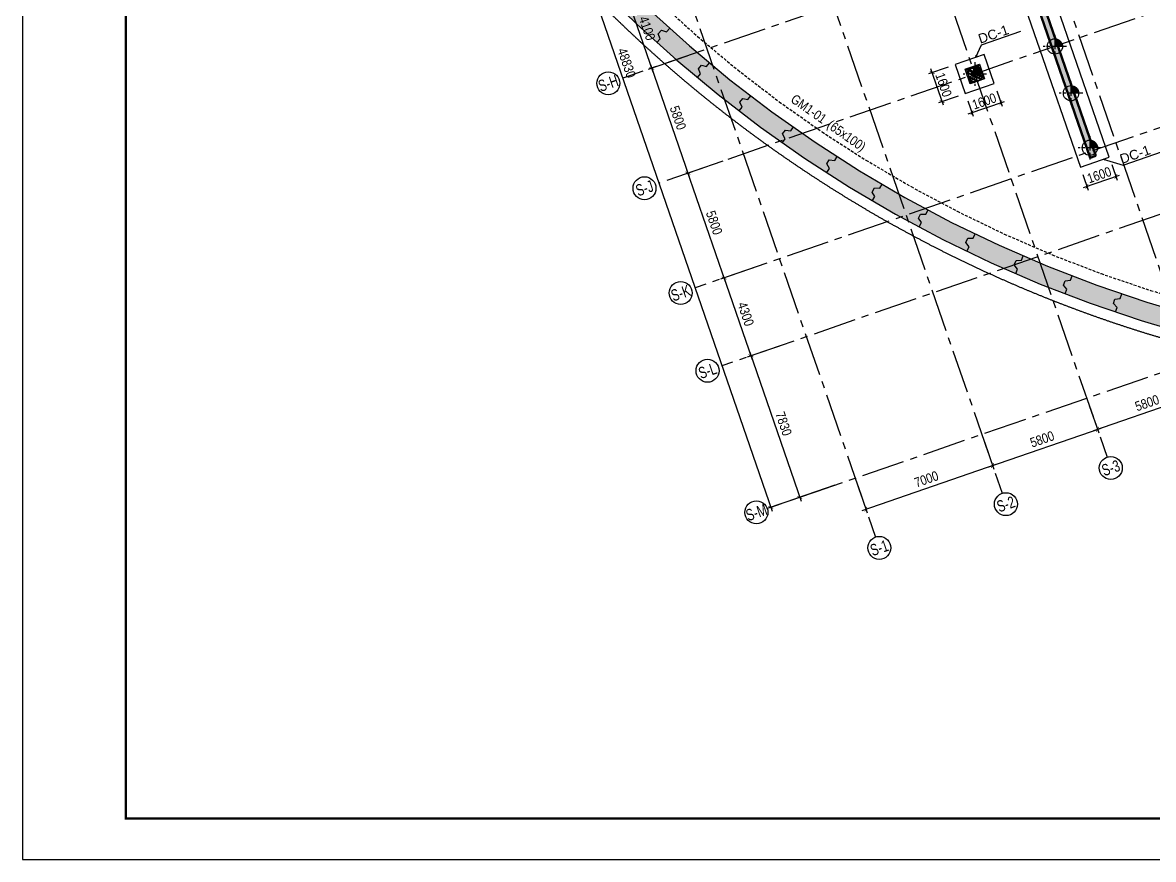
# Model space of a CAD drawing. Header units: millimetres. Extents: x -80883 to 1373228, y -532110 to 182357.
# Drawn here: x 645572 to 704660, y -366824 to -323092 of the extents above; entities that cross this region are included whole.
import ezdxf
from ezdxf.enums import TextEntityAlignment as Align
from ezdxf.xclip import XClip

# ---------------------------------------------------------------- set-up
doc = ezdxf.new("R2010")
doc.units = ezdxf.units.MM
doc.header["$LTSCALE"] = 100
doc.header["$XCLIPFRAME"] = 0
doc.header["$PDMODE"] = 32
doc.header["$PDSIZE"] = 2.5
for name, pattern in [('CENTER2', [1.125, 0.75, -0.125, 0.125, -0.125]), ('DASHED', [4.5, 3, -1.5]), ('Xref_ST_MBDV Cot vach 30.7.2022$0$DASHDOT', [1, 0.5, -0.25, 0, -0.25])]:
    doc.linetypes.add(name, pattern=pattern)
for name, color, linetype in [('ccu11-Dim', 8, 'Continuous'), ('ccu11-Khuat', 9, 'DASHED'), ('ccu11-Manh', 8, 'Continuous'), ('ccu12-Pile', 4, 'Continuous'), ('ccu12-Text', 31, 'Continuous'), ('ccu12-Truc', 13, 'CENTER2'), ('KC2-DIM', 251, 'Continuous'), ('KT-Dim', 8, 'Continuous'), ('Xref.Asix of Basement B2$0$Xref.Asix of Basement$0$KT-Net cot vach', 6, 'Continuous'), ('Xref_ST_MBDV Cot vach 30.7.2022$0$Xref_ST_MBDV Cot vach 30.7.2022|Xref_ST_MBDV Cot vach 30.7.2022|Xref_ST_MBDV Cot vach 30.7.2022|Xref_ST_MBDV Cot vach 30.7.2022|A-CORE-OTLN', 2, 'Continuous'), ('Xref_ST_MBDV Cot vach 30.7.2022$0$Xref_ST_MBDV Cot vach 30.7.2022|Xref_ST_MBDV Cot vach 30.7.2022|Xref_ST_MBDV Cot vach 30.7.2022|Xref_ST_MBDV Cot vach 30.7.2022|A-WALL-PATT', 251, 'Continuous'), ('Xref_ST_MBDV Cot vach 30.7.2022$0$Xref_ST_MBDV Cot vach 30.7.2022|Xref_ST_MBDV Cot vach 30.7.2022|Xref_ST_MBDV Cot vach 30.7.2022|Xref_ST_MBDV Cot vach 30.7.2022|ccu12-Thay', 7, 'Continuous'), ('Xref_ST_MBDV Cot vach 30.7.2022$0$Xref_ST_MBDV Cot vach 30.7.2022|Xref_ST_MBDV Cot vach 30.7.2022|Xref_ST_MBDV Cot vach 30.7.2022|Xref_ST_MBDV Cot vach 30.7.2022|Site_plot line', 1, 'Xref_ST_MBDV Cot vach 30.7.2022$0$DASHDOT'), ('Xref_ST_MBDV Cot vach 30.7.2022|Xref_ST_MBDV Cot vach 30.7.2022|Xref_ST_MBDV Cot vach 30.7.2022|Xref_ST_MBDV Cot vach 30.7.2022|A-GRID-SYM', 50, 'Continuous')]:
    doc.layers.add(name, color=color, linetype=linetype)
for name, color, linetype, lineweight in [('ccu12-Tencaukien', 9, 'Continuous', 15), ('KT-Net cot', 2, 'Continuous', 50), ('KT-Net thay', 7, 'Continuous', 15), ('KT-Vat lieu', 250, 'Continuous', 9)]:
    doc.layers.add(name, color=color, linetype=linetype, lineweight=lineweight)
doc.styles.add('Arial', font='arial.ttf', dxfattribs={"width": 0.7})
doc.styles.add('Arial Narrow', font='ARIALN.TTF')
doc.styles.add('HBA-Text', font='GOTHIC.TTF')
doc.dimstyles.new('ccu11-100x2', dxfattribs={"dimscale": 100, "dimtxt": 2.5, "dimasz": 1, "dimexe": 1, "dimexo": 2, "dimgap": 1, "dimtad": 1, "dimdec": 0, "dimlfac": 0.5, "dimrnd": 5, "dimdsep": 46, "dimtxsty": 'Arial', "dimblk": 'ARCHTICK', "dimcen": -1, "dimdle": 1, "dimclrd": 256, "dimclre": 256, "dimclrt": 31, "dimadec": 0, "dimazin": 2, "dimtfac": 0.1, "dimtdec": 0, "dimtmove": 0, "dimatfit": 1, "dimldrblk": 'ARCHTICK', "dimfxl": 1, "dimtvp": 0.833333, "dimtolj": 1, "dimtzin": 12, "dimarcsym": 0})
doc.dimstyles.new('ccu12-200', dxfattribs={"dimscale": 200, "dimtxt": 2.5, "dimasz": 1, "dimexe": 1, "dimexo": 2, "dimgap": 1, "dimtad": 1, "dimdec": 0, "dimrnd": 5, "dimdsep": 46, "dimtxsty": 'Arial Narrow', "dimblk": 'ARCHTICK', "dimcen": -1, "dimdle": 1, "dimclrd": 256, "dimclre": 256, "dimclrt": 3, "dimadec": 0, "dimazin": 2, "dimtfac": 0.1, "dimtdec": 0, "dimtmove": 0, "dimatfit": 1, "dimldrblk": 'ARCHTICK', "dimfxl": 1, "dimtvp": 0.833333, "dimtolj": 1, "dimtzin": 12, "dimarcsym": 0})
doc.dimstyles.new('CCU_1-300', dxfattribs={"dimscale": 200, "dimtxt": 2.5, "dimasz": 1, "dimexe": 1, "dimexo": 2, "dimgap": 0.5, "dimtad": 1, "dimdec": 0, "dimrnd": 5, "dimdsep": 46, "dimtxsty": 'Arial Narrow', "dimblk": 'ARCHTICK', "dimcen": -1, "dimdle": 1, "dimclrd": 256, "dimclre": 256, "dimclrt": 3, "dimadec": 0, "dimazin": 2, "dimtfac": 0.1, "dimtdec": 0, "dimtix": 1, "dimtmove": 2, "dimatfit": 1, "dimfxl": 1, "dimtvp": 0.833333, "dimtolj": 1, "dimtzin": 12, "dimarcsym": 0})

# ---------------------------------------------------------------- blocks, each defined once
blk = doc.blocks.new('Khung ten_A1', base_point=(-3406704, 253379))
at = {"layer": 'Defpoints', "color": 1}
blk.add_lwpolyline([(84100, 0), (84100, 59471), (0, 59471), (0, 0)], close=True, dxfattribs=at)
at = {"layer": 'KT-Net thay', "const_width": 60}
blk.add_lwpolyline([(2700, 1071), (83100, 1071), (83100, 58471), (2700, 58471)], close=True, dxfattribs=at)
blk = doc.blocks.new('Xref_ST_MBDV Cot vach 30.7.2022$0$Tuong Vay01-flat-1')
at = {"layer": 'Xref_ST_MBDV Cot vach 30.7.2022$0$Xref_ST_MBDV Cot vach 30.7.2022|Xref_ST_MBDV Cot vach 30.7.2022|Xref_ST_MBDV Cot vach 30.7.2022|Xref_ST_MBDV Cot vach 30.7.2022|A-WALL-PATT'}
h = blk.add_hatch(dxfattribs=at)
h.set_pattern_fill('ACET-2D-VATLIEU04', color=256, scale=50, pattern_type=2)
h.set_pattern_definition([(50, (-11139561.84, -1407213.45), (-225.902474, 189.5546825), [37.5, -412.5]), (355, (-11139561.84, -1407213.45), (32.127212, 367.215716), [30, -330]), (100.4514, (-11139531.95, -1407216.06), (-341.231527, -62.944187), [31.870095, -350.571056]), (46.1842, (-11139561.84, -1407113.45), (-319.180497, 306.252097), [56.25, -618.75]), (96.6356, (-11139517.37, -1407120.34), (-516.995922, -60.144022), [47.805144, -525.8565]), (351.1842, (-11139561.84, -1407113.45), (84.740774, 546.39543), [45, -495]), (21, (-11139511.84, -1407138.45), (-105.680822, 275.3079534), [37.5, -412.5]), (326, (-11139511.84, -1407138.45), (206.128805, 305.59852), [30, -330]), (71.4514, (-11139486.97, -1407155.22), (-328.963765, 110.380101), [31.870095, -350.571056]), (37.5, (-11139561.84, -1407213.45), (-78.1345294, 101.8269012), [0, -326, 0, -335, 0, -331.25]), (7.5, (-11139561.84, -1407213.45), (-23.2793464, 176.824191), [0, -191, 0, -318.5, 0, -126.25]), (327.5, (-11139673.34, -1407213.45), (71.9444175, 112.9301145), [0, -125, 0, -390, 0, -517.5000003]), (317.5, (-11139723.34, -1407213.45), (158.0205496, 172.449169), [0, -162.5, 0, -259, 0, -367.5]), (45, (-11139561.84, -1407213.45), (-150.260191, 150.260191), []), (45, (-11139561.84, -1407152.2), (-150.260191, 150.260191), [])])
h.paths.add_polyline_path([(-82665, -118500), (-81837, -121132), (-80903, -123728), (-79863, -126284), (-78720, -128795), (-77475, -131258), (-76131, -133667), (-74689, -136020), (-73153, -138312), (-71525, -140539), (-69807, -142699), (-68002, -144786), (-66114, -146798), (-64145, -148731), (-62100, -150582), (-59980, -152349), (-57790, -154027), (-55533, -155614), (-53213, -157109), (-50835, -158507), (-48401, -159807), (-45916, -161007), (-43385, -162104), (-40811, -163097), (-38198, -163985), (-35551, -164765), (-32875, -165436), (-30174, -165998), (-27451, -166448), (-24702, -166789), (-4397, -168938), (36420, -167648), (41836, -160719), (12445, -24368), (8473, -9249), (-4719, -5521), (-10557, -9947), (-34021, -27848), (-39777, -32009), (-41249, -35294), (-45787, -38574), (-49368, -38942), (-57644, -44924), (-59845, -46601), (-61969, -48362), (-64020, -50208), (-65993, -52137), (-67887, -54144), (-69696, -56226), (-71420, -58381), (-73054, -60604), (-74596, -62892), (-76043, -65242), (-77394, -67648), (-78645, -70107), (-79794, -72615), (-80841, -75168), (-81782, -77762), (-82617, -80392), (-83343, -83054), (-83961, -85743), (-84468, -88455), (-84865, -91186), (-85149, -93930), (-85321, -96684), (-85381, -99530), (-85329, -102201), (-85163, -104955), (-84886, -107701), (-84496, -110432), (-83996, -113146), (-83385, -115836)], flags=16)
h.paths.add_polyline_path([(-83625, -118781), (-82785, -121452), (-81837, -124086), (-80781, -126680), (-79621, -129228), (-78358, -131727), (-76994, -134172), (-75531, -136560), (-73973, -138886), (-72320, -141146), (-70577, -143337), (-68746, -145455), (-66829, -147497), (-64832, -149459), (-62755, -151337), (-60604, -153130), (-58382, -154833), (-56092, -156444), (-53738, -157960), (-51324, -159379), (-48854, -160699), (-46333, -161916), (-43764, -163030), (-41151, -164038), (-38500, -164938), (-35814, -165730), (-33098, -166411), (-30357, -166981), (-27595, -167438), (-24816, -167783), (-4434, -169940), (36920, -168633), (42913, -160966), (13418, -24135), (9295, -8442), (-4926, -4424), (-11163, -9151), (-34617, -27045), (-40580, -31355), (-42052, -34640), (-46156, -37607), (-49737, -37975), (-58240, -44121), (-60467, -45819), (-62623, -47605), (-64704, -49479), (-66707, -51435), (-68628, -53472), (-70465, -55586), (-72214, -57772), (-73872, -60029), (-75437, -62350), (-76905, -64734), (-78276, -67176), (-79545, -69672), (-80712, -72217), (-81774, -74808), (-82729, -77440), (-83576, -80109), (-84314, -82810), (-84940, -85539), (-85455, -88291), (-85857, -91062), (-86146, -93847), (-86321, -96642), (-86382, -99529), (-86328, -102241), (-86160, -105036), (-85879, -107821), (-85484, -110593), (-84976, -113347), (-84356, -116078)])
at = {"layer": 'Xref_ST_MBDV Cot vach 30.7.2022$0$Xref_ST_MBDV Cot vach 30.7.2022|Xref_ST_MBDV Cot vach 30.7.2022|Xref_ST_MBDV Cot vach 30.7.2022|Xref_ST_MBDV Cot vach 30.7.2022|A-CORE-OTLN', "color": 6}
for points in [[(-66829, -147497), (-64832, -149459), (-62755, -151337), (-60604, -153130), (-58382, -154833), (-56092, -156444), (-53738, -157960), (-51324, -159379), (-48854, -160699), (-46333, -161916), (-43764, -163030), (-41151, -164038), (-38500, -164938), (-35814, -165730)], [(-64145, -148731), (-62100, -150582), (-59980, -152349), (-57790, -154027), (-55533, -155614), (-53213, -157109), (-50835, -158507), (-48401, -159807), (-45916, -161007), (-43385, -162104), (-40811, -163097), (-38198, -163985), (-35551, -164765)]]:
    blk.add_lwpolyline(points, dxfattribs=at)
at = {"layer": 'Xref_ST_MBDV Cot vach 30.7.2022$0$Xref_ST_MBDV Cot vach 30.7.2022|Xref_ST_MBDV Cot vach 30.7.2022|Xref_ST_MBDV Cot vach 30.7.2022|Xref_ST_MBDV Cot vach 30.7.2022|ccu12-Thay', "ltscale": 10}
for points in [[(-63793, -150398), (-63626, -150213), (-63727, -149952), (-63560, -149767), (-63290, -149842), (-63123, -149657)], [(-61680, -152234), (-61520, -152042), (-61632, -151786), (-61472, -151593), (-61200, -151657), (-61040, -151465)], [(-59493, -153981), (-59341, -153783), (-59464, -153532), (-59311, -153333), (-59037, -153386), (-58885, -153188)], [(-57237, -155639), (-57093, -155434), (-57226, -155188), (-57082, -154983), (-56805, -155025), (-56661, -154821)], [(-54915, -157202), (-54779, -156992), (-54922, -156752), (-54787, -156541), (-54508, -156572), (-54373, -156362)], [(-52531, -158670), (-52404, -158455), (-52557, -158220), (-52430, -158004), (-52151, -158023), (-52024, -157808)], [(-50089, -160039), (-49971, -159819), (-50133, -159590), (-50015, -159370), (-49736, -159377), (-49618, -159157)], [(-47594, -161307), (-47485, -161082), (-47656, -160861), (-47547, -160636), (-47267, -160632), (-47159, -160407)], [(-45048, -162473), (-44949, -162244), (-45129, -162029), (-45029, -161800), (-44750, -161785), (-44651, -161555)], [(-42458, -163534), (-42368, -163301), (-42556, -163094), (-42466, -162860), (-42188, -162834), (-42098, -162601)], [(-39826, -164488), (-39745, -164251), (-39942, -164052), (-39862, -163816), (-39585, -163778), (-39504, -163541)]]:
    blk.add_lwpolyline(points, dxfattribs=at)
at = {"layer": 'Xref_ST_MBDV Cot vach 30.7.2022$0$Xref_ST_MBDV Cot vach 30.7.2022|Xref_ST_MBDV Cot vach 30.7.2022|Xref_ST_MBDV Cot vach 30.7.2022|Xref_ST_MBDV Cot vach 30.7.2022|Site_plot line', "ltscale": 5000}
blk.add_arc((-17764, -99529), 69167, 126.14636, 263.7927, dxfattribs=at)
blk = doc.blocks.new('GRID-SYM-flat-90')
at = {"layer": 'Xref_ST_MBDV Cot vach 30.7.2022|Xref_ST_MBDV Cot vach 30.7.2022|Xref_ST_MBDV Cot vach 30.7.2022|Xref_ST_MBDV Cot vach 30.7.2022|A-GRID-SYM'}
blk.add_circle((0, 0, 0), 900, dxfattribs=at)
at = {"layer": 'Xref_ST_MBDV Cot vach 30.7.2022|Xref_ST_MBDV Cot vach 30.7.2022|Xref_ST_MBDV Cot vach 30.7.2022|Xref_ST_MBDV Cot vach 30.7.2022|A-GRID-SYM', "style": 'HBA-Text'}
blk.add_attdef('GRID', text='', height=900, rotation=19.04714, dxfattribs=at).set_placement((0, 0, 0), align=Align.MIDDLE_CENTER)
blk = doc.blocks.new('GRID-SYM-flat-91')
at = {"layer": 'Xref_ST_MBDV Cot vach 30.7.2022|Xref_ST_MBDV Cot vach 30.7.2022|Xref_ST_MBDV Cot vach 30.7.2022|Xref_ST_MBDV Cot vach 30.7.2022|A-GRID-SYM'}
blk.add_circle((0, 0, 0), 900, dxfattribs=at)
at = {"layer": 'Xref_ST_MBDV Cot vach 30.7.2022|Xref_ST_MBDV Cot vach 30.7.2022|Xref_ST_MBDV Cot vach 30.7.2022|Xref_ST_MBDV Cot vach 30.7.2022|A-GRID-SYM', "style": 'HBA-Text'}
blk.add_attdef('GRID', text='', height=900, rotation=19.04714, dxfattribs=at).set_placement((0, 0, 0), align=Align.MIDDLE_CENTER)
blk = doc.blocks.new('GRID-SYM-flat-103')
at = {"layer": 'Xref_ST_MBDV Cot vach 30.7.2022|Xref_ST_MBDV Cot vach 30.7.2022|Xref_ST_MBDV Cot vach 30.7.2022|Xref_ST_MBDV Cot vach 30.7.2022|A-GRID-SYM'}
blk.add_circle((0, 0, 0), 900, dxfattribs=at)
at = {"layer": 'Xref_ST_MBDV Cot vach 30.7.2022|Xref_ST_MBDV Cot vach 30.7.2022|Xref_ST_MBDV Cot vach 30.7.2022|Xref_ST_MBDV Cot vach 30.7.2022|A-GRID-SYM', "style": 'HBA-Text'}
blk.add_attdef('GRID', text='', height=900, rotation=19.04714, dxfattribs=at).set_placement((0, 0, 0), align=Align.MIDDLE_CENTER)
blk = doc.blocks.new('GRID-SYM-flat-104')
at = {"layer": 'Xref_ST_MBDV Cot vach 30.7.2022|Xref_ST_MBDV Cot vach 30.7.2022|Xref_ST_MBDV Cot vach 30.7.2022|Xref_ST_MBDV Cot vach 30.7.2022|A-GRID-SYM'}
blk.add_circle((0, 0, 0), 900, dxfattribs=at)
at = {"layer": 'Xref_ST_MBDV Cot vach 30.7.2022|Xref_ST_MBDV Cot vach 30.7.2022|Xref_ST_MBDV Cot vach 30.7.2022|Xref_ST_MBDV Cot vach 30.7.2022|A-GRID-SYM', "style": 'HBA-Text'}
blk.add_attdef('GRID', text='', height=900, rotation=19.04714, dxfattribs=at).set_placement((0, 0, 0), align=Align.MIDDLE_CENTER)
blk = doc.blocks.new('_ARCHTICK')
at = {"color": 0, "linetype": 'ByBlock', "const_width": 0.15}
blk.add_lwpolyline([(-0.5, -0.5), (0.5, 0.5)], dxfattribs=at)
blk = doc.blocks.new('*D1057')
at = {"layer": 'Defpoints', "color": 0, "transparency": 16777216}
for p in [(315132, -77706, 0), (316470, -81582, 0), (314259, -82345)]:
    blk.add_point(p, dxfattribs=at)
at = {"layer": 'KT-Dim', "lineweight": -2, "transparency": 16777216}
for p, q in [((314754, -77837), (312732, -78535)), ((312856, -78280), (314324, -82534)), ((316092, -81712), (314070, -82410))]:
    blk.add_line(p, q, dxfattribs=at)
at = {"layer": 'KT-Dim', "lineweight": -2, "transparency": 16777216, "xscale": 200, "yscale": 200, "zscale": 200}
for p, rotation in [((312921, -78469), 109.0471379636341), ((314259, -82345), 289.0471379636341)]:
    blk.add_blockref('_ARCHTICK', p, dxfattribs=dict(at, rotation=rotation))
at = {"layer": 'KT-Dim', "color": 3, "transparency": 16777216, "insert": (314021, -80259), "char_height": 500, "attachment_point": 5, "rotation": 289.04714, "style": 'Arial Narrow'}
blk.add_mtext('\\A1;4100', dxfattribs=at)
blk = doc.blocks.new('*D1058')
at = {"layer": 'Defpoints', "color": 0, "transparency": 16777216}
for p in [(316470, -81582, 0), (318361, -87065, 0), (316152, -87827)]:
    blk.add_point(p, dxfattribs=at)
at = {"layer": 'KT-Dim', "lineweight": -2, "transparency": 16777216}
for p, q in [((316092, -81712), (314070, -82410)), ((314194, -82156), (316217, -88016)), ((317983, -87195), (315963, -87893))]:
    blk.add_line(p, q, dxfattribs=at)
at = {"layer": 'KT-Dim', "lineweight": -2, "transparency": 16777216, "xscale": 200, "yscale": 200, "zscale": 200}
for p, rotation in [((314259, -82345), 109.0471379636341), ((316152, -87827), 289.0471379636341)]:
    blk.add_blockref('_ARCHTICK', p, dxfattribs=dict(at, rotation=rotation))
at = {"layer": 'KT-Dim', "color": 3, "transparency": 16777216, "insert": (315636, -84937), "char_height": 500, "attachment_point": 5, "rotation": 289.04714, "style": 'Arial Narrow'}
blk.add_mtext('\\A1;5800', dxfattribs=at)
blk = doc.blocks.new('*D1059')
at = {"layer": 'Defpoints', "color": 0, "transparency": 16777216}
for p in [(306861, -58345, 0), (323836, -104143), (320491, -105298)]:
    blk.add_point(p, dxfattribs=at)
at = {"layer": 'KT-Dim', "lineweight": -2, "transparency": 16777216}
for p, q in [((306483, -58476), (304366, -59206)), ((304490, -58952), (320556, -105487)), ((323458, -104273), (320302, -105363))]:
    blk.add_line(p, q, dxfattribs=at)
at = {"layer": 'KT-Dim', "lineweight": -2, "transparency": 16777216, "xscale": 200, "yscale": 200, "zscale": 200}
for p, rotation in [((304555, -59141), 109.0471379636341), ((320491, -105298), 289.0471379636341)]:
    blk.add_blockref('_ARCHTICK', p, dxfattribs=dict(at, rotation=rotation))
at = {"layer": 'KT-Dim', "color": 3, "transparency": 16777216, "insert": (312954, -82071), "char_height": 500, "attachment_point": 5, "rotation": 289.04714, "style": 'Arial Narrow'}
blk.add_mtext('\\A1;48830', dxfattribs=at)
blk = doc.blocks.new('*D1060')
at = {"layer": 'Defpoints', "color": 0, "transparency": 16777216}
for p in [(318361, -87065, 0), (320256, -92546, 0), (318043, -93310)]:
    blk.add_point(p, dxfattribs=at)
at = {"layer": 'KT-Dim', "lineweight": -2, "transparency": 16777216}
for p, q in [((317983, -87195), (315961, -87893)), ((316085, -87639), (318108, -93500)), ((319877, -92677), (317854, -93376))]:
    blk.add_line(p, q, dxfattribs=at)
at = {"layer": 'KT-Dim', "lineweight": -2, "transparency": 16777216, "xscale": 200, "yscale": 200, "zscale": 200}
for p, rotation in [((316150, -87828), 109.0471379636341), ((318043, -93310), 289.0471379636341)]:
    blk.add_blockref('_ARCHTICK', p, dxfattribs=dict(at, rotation=rotation))
at = {"layer": 'KT-Dim', "color": 3, "transparency": 16777216, "insert": (317527, -90421), "char_height": 500, "attachment_point": 5, "rotation": 289.04714, "style": 'Arial Narrow'}
blk.add_mtext('\\A1;5800', dxfattribs=at)
blk = doc.blocks.new('*D1061')
at = {"layer": 'Defpoints', "color": 0, "transparency": 16777216}
for p in [(320256, -92546, 0), (321659, -96611, 0), (319448, -97374)]:
    blk.add_point(p, dxfattribs=at)
at = {"layer": 'KT-Dim', "lineweight": -2, "transparency": 16777216}
for p, q in [((319877, -92677), (317856, -93375)), ((317979, -93121), (319513, -97563)), ((321281, -96742), (319259, -97440))]:
    blk.add_line(p, q, dxfattribs=at)
at = {"layer": 'KT-Dim', "lineweight": -2, "transparency": 16777216, "xscale": 200, "yscale": 200, "zscale": 200}
for p, rotation in [((318045, -93310), 109.0471379636341), ((319448, -97374), 289.0471379636341)]:
    blk.add_blockref('_ARCHTICK', p, dxfattribs=dict(at, rotation=rotation))
at = {"layer": 'KT-Dim', "color": 3, "transparency": 16777216, "insert": (319177, -95193), "char_height": 500, "attachment_point": 5, "rotation": 289.04714, "style": 'Arial Narrow'}
blk.add_mtext('\\A1;4300', dxfattribs=at)
blk = doc.blocks.new('*D1062')
at = {"layer": 'Defpoints', "color": 0, "transparency": 16777216}
for p in [(321659, -96611, 0), (324214, -104012, 0), (322003, -104776)]:
    blk.add_point(p, dxfattribs=at)
at = {"layer": 'KT-Dim', "lineweight": -2, "transparency": 16777216}
for p, q in [((321281, -96742), (319259, -97440)), ((319383, -97185), (322069, -104965)), ((323836, -104143), (321814, -104841))]:
    blk.add_line(p, q, dxfattribs=at)
at = {"layer": 'KT-Dim', "lineweight": -2, "transparency": 16777216, "xscale": 200, "yscale": 200, "zscale": 200}
for p, rotation in [((319448, -97374), 109.0471379636341), ((322003, -104776), 289.0471379636341)]:
    blk.add_blockref('_ARCHTICK', p, dxfattribs=dict(at, rotation=rotation))
at = {"layer": 'KT-Dim', "color": 3, "transparency": 16777216, "insert": (321156, -100926), "char_height": 500, "attachment_point": 5, "rotation": 289.04714, "style": 'Arial Narrow'}
blk.add_mtext('\\A1;7830', dxfattribs=at)
blk = doc.blocks.new('*D1098')
at = {"layer": 'Defpoints', "color": 0, "transparency": 16777216}
for p in [(331515, -101492), (332074, -103111), (324898, -103776)]:
    blk.add_point(p, dxfattribs=at)
at = {"layer": 'KT-Dim', "lineweight": -2, "transparency": 16777216}
for p, q in [((331645, -101870), (332139, -103300)), ((325268, -105460), (332263, -103045)), ((325029, -104154), (325522, -105584))]:
    blk.add_line(p, q, dxfattribs=at)
at = {"layer": 'KT-Dim', "lineweight": -2, "transparency": 16777216, "xscale": 200, "yscale": 200, "zscale": 200}
for p, rotation in [((332074, -103111), 19.04713796363416), ((325457, -105395), 199.0471379636342)]:
    blk.add_blockref('_ARCHTICK', p, dxfattribs=dict(at, rotation=rotation))
at = {"layer": 'KT-Dim', "color": 3, "transparency": 16777216, "insert": (328617, -103823), "char_height": 500, "attachment_point": 5, "rotation": 19.04714, "style": 'Arial Narrow'}
blk.add_mtext('\\A1;7000', dxfattribs=at)
blk = doc.blocks.new('*D1099')
at = {"layer": 'Defpoints', "color": 0, "transparency": 16777216}
for p in [(336997, -99599), (331515, -101492), (337556, -101218)]:
    blk.add_point(p, dxfattribs=at)
at = {"layer": 'KT-Dim', "lineweight": -2, "transparency": 16777216}
for p, q in [((337128, -99977), (337621, -101407)), ((331885, -103176), (337745, -101153)), ((331645, -101870), (332139, -103300))]:
    blk.add_line(p, q, dxfattribs=at)
at = {"layer": 'KT-Dim', "lineweight": -2, "transparency": 16777216, "xscale": 200, "yscale": 200, "zscale": 200}
for p, rotation in [((337556, -101218), 19.04713796363416), ((332074, -103111), 199.0471379636342)]:
    blk.add_blockref('_ARCHTICK', p, dxfattribs=dict(at, rotation=rotation))
at = {"layer": 'KT-Dim', "color": 3, "transparency": 16777216, "insert": (334666, -101734), "char_height": 500, "attachment_point": 5, "rotation": 19.04714, "style": 'Arial Narrow'}
blk.add_mtext('\\A1;5800', dxfattribs=at)
blk = doc.blocks.new('*D1100')
at = {"layer": 'Defpoints', "color": 0, "transparency": 16777216}
for p in [(342480, -97706), (336997, -99599), (343039, -99325)]:
    blk.add_point(p, dxfattribs=at)
at = {"layer": 'KT-Dim', "lineweight": -2, "transparency": 16777216}
for p, q in [((342610, -98084), (343104, -99514)), ((337367, -101283), (343228, -99260)), ((337128, -99977), (337621, -101407))]:
    blk.add_line(p, q, dxfattribs=at)
at = {"layer": 'KT-Dim', "lineweight": -2, "transparency": 16777216, "xscale": 200, "yscale": 200, "zscale": 200}
for p, rotation in [((343039, -99325), 19.04713796363416), ((337556, -101218), 199.0471379636342)]:
    blk.add_blockref('_ARCHTICK', p, dxfattribs=dict(at, rotation=rotation))
at = {"layer": 'KT-Dim', "color": 3, "transparency": 16777216, "insert": (340149, -99841), "char_height": 500, "attachment_point": 5, "rotation": 19.04714, "style": 'Arial Narrow'}
blk.add_mtext('\\A1;5800', dxfattribs=at)
blk = doc.blocks.new('*U338')
h = blk.add_hatch()
h.set_pattern_fill('VATLIEU04', color=250, scale=40, style=0, pattern_type=2)
h.set_pattern_definition([(50, (-150, 850), (286.904, -25.1), [30, -330]), (355, (-150, 850), (-55.5, 300.877), [24, -264]), (100.451, (-126.1, 847.9), (231.404, 275.776), [25.496, -280.457]), (46.184, (-150, 930), (426.9, -66.21), [45, -495]), (96.636, (-114.43, 924.5), (373.87, 389.65), [38.24, -420.69]), (351.184, (-150, 930), (373.86, 389.65), [36, -396]), (21, (-110, 910), (238.763, -161.048), [30, -330]), (326, (-110, 910), (97.326, 290.06), [24, -264]), (71.451, (-90.1, 896.58), (336.09, 129.01), [25.496, -280.457]), (37.5, (-150, 850), (4.864, 133.1575), [0, -260.8, 0, -268, 0, -265]), (7.5, (-150, 850), (105.228, 157.765), [0, -152.8, 0, -254.8, 0, -101]), (327.5, (-239.2, 850), (213.529, -9.022), [0, -100, 0, -312, 0, -414]), (317.5, (-279.2, 850), (233.274, 40.042), [0, -130, 0, -207.2, 0, -294]), (45, (-150, 850), (-120.208, 120.208), []), (45, (-150, 899), (-120.208, 120.208), [])])
h.paths.add_polyline_path([(-475, -475), (325, -475), (325, 325), (-475, 325)])
at = {"color": 6, "ltscale": 0.25}
blk.add_lwpolyline([(-475, -475), (325, -475), (325, 325), (-475, 325)], close=True, dxfattribs=at)
at = {"layer": 'Defpoints', "linetype": 'ByBlock', "ltscale": 30}
for p, q in [((325, -475), (-475, 325)), ((-475, -475), (325, 325))]:
    blk.add_line(p, q, dxfattribs=at)
blk = doc.blocks.new('MBDV-B1-T1-PN')
at = {"layer": 'Xref.Asix of Basement B2$0$Xref.Asix of Basement$0$KT-Net cot vach', "linetype": 'ByBlock', "xscale": -0.9999999999999998, "rotation": 19.04713796363401}
blk.add_blockref('*U338', (22088, -24985), dxfattribs=at)
blk = doc.blocks.new('D800.')
at = {"layer": 'ccu12-Pile', "ltscale": 0.5}
h = blk.add_hatch(color=250, dxfattribs=at)
h.dxf.hatch_style = 1
h.paths.add_polyline_path([(0, 0), (400, 0, 0.414214), (0, 400)])
at = {"layer": 'ccu12-Pile', "color": 13, "linetype": 'CENTER2', "ltscale": 10}
for p, q in [((0, 613), (0, -613)), ((613, 0), (-613, 0))]:
    blk.add_line(p, q, dxfattribs=at)
at = {"layer": 'ccu12-Pile', "ltscale": 0.5}
blk.add_circle((0, 0), 400, dxfattribs=at)
blk = doc.blocks.new('D800')
at = {"layer": 'ccu12-Pile'}
blk.add_blockref('D800.', (0, 0), dxfattribs=at)
blk = doc.blocks.new('DC-1-NN')
blk.add_lwpolyline([(-495, -1017), (1017, -495), (495, 1017), (-1017, 495)], close=True)
at = {"layer": 'ccu11-Khuat'}
blk.add_blockref('D800', (0, 0), dxfattribs=at)
blk = doc.blocks.new('*D804')
at = {"layer": 'Defpoints', "color": 0, "transparency": 16777216}
for p in [(702357, -330128), (700844, -330650), (702703, -331130)]:
    blk.add_point(p, dxfattribs=at)
at = {"layer": 'KC2-DIM', "lineweight": -2, "transparency": 16777216}
for p, q in [((702487, -330506), (702768, -331319)), ((700975, -331028), (701255, -331842)), ((701001, -331718), (702892, -331065))]:
    blk.add_line(p, q, dxfattribs=at)
at = {"layer": 'KC2-DIM', "lineweight": -2, "transparency": 16777216, "xscale": 200, "yscale": 200, "zscale": 200}
for p, rotation in [((702703, -331130), 19.04713796364119), ((701190, -331653), 199.0471379636412)]:
    blk.add_blockref('_ARCHTICK', p, dxfattribs=dict(at, rotation=rotation))
at = {"layer": 'KC2-DIM', "color": 3, "transparency": 16777216, "insert": (701830, -331056), "char_height": 500, "attachment_point": 5, "rotation": 19.04714, "style": 'Arial Narrow'}
blk.add_mtext('\\A1;1600', dxfattribs=at)
blk = doc.blocks.new('*D805')
at = {"layer": 'Defpoints', "color": 0, "transparency": 16777216}
for p in [(694311, -325285), (693100, -325703), (694833, -326798)]:
    blk.add_point(p, dxfattribs=at)
at = {"layer": 'KC2-DIM', "lineweight": -2, "transparency": 16777216}
for p, q in [((693933, -325416), (692911, -325769)), ((693688, -327405), (693035, -325514)), ((694455, -326928), (693433, -327281))]:
    blk.add_line(p, q, dxfattribs=at)
at = {"layer": 'KC2-DIM', "lineweight": -2, "transparency": 16777216, "xscale": 200, "yscale": 200, "zscale": 200}
for p, rotation in [((693100, -325703), 109.0471379636393), ((693622, -327216), 289.0471379636393)]:
    blk.add_blockref('_ARCHTICK', p, dxfattribs=dict(at, rotation=rotation))
at = {"layer": 'KC2-DIM', "color": 3, "transparency": 16777216, "insert": (693697, -326344), "char_height": 500, "attachment_point": 5, "rotation": 289.04714, "style": 'Arial Narrow'}
blk.add_mtext('\\A1;1600', dxfattribs=at)
blk = doc.blocks.new('*D806')
at = {"layer": 'Defpoints', "color": 0, "transparency": 16777216}
for p in [(696345, -326276), (694833, -326798), (696691, -327278)]:
    blk.add_point(p, dxfattribs=at)
at = {"layer": 'KC2-DIM', "lineweight": -2, "transparency": 16777216}
for p, q in [((696476, -326654), (696756, -327467)), ((694963, -327176), (695244, -327989)), ((694990, -327865), (696880, -327212))]:
    blk.add_line(p, q, dxfattribs=at)
at = {"layer": 'KC2-DIM', "lineweight": -2, "transparency": 16777216, "xscale": 200, "yscale": 200, "zscale": 200}
for p, rotation in [((696691, -327278), 19.04713796364119), ((695179, -327800), 199.0471379636412)]:
    blk.add_blockref('_ARCHTICK', p, dxfattribs=dict(at, rotation=rotation))
at = {"layer": 'KC2-DIM', "color": 3, "transparency": 16777216, "insert": (695819, -327203), "char_height": 500, "attachment_point": 5, "rotation": 19.04714, "style": 'Arial Narrow'}
blk.add_mtext('\\A1;1600', dxfattribs=at)
blk = doc.blocks.new('MBDV-COC-PN')
at = {"layer": 'ccu11-Khuat'}
for p in [(26366, -23587), (22183, -25031), (28195, -28884)]:
    blk.add_blockref('D800', p, dxfattribs=at)
blk = doc.blocks.new('*U699')
at = {"layer": 'ccu12-Tencaukien', "color": 8, "ltscale": 10000}
blk.add_line((361, -155), (354, -155), dxfattribs=at)
at = {"layer": 'ccu12-Text', "color": 2, "style": 'Arial Narrow', "width": 0.8}
blk.add_attdef('SH', text='', height=300, dxfattribs=at).set_placement((276, 6), align=Align.BOTTOM_RIGHT)
at = {"layer": 'ccu12-Text', "color": 31, "style": 'Arial Narrow', "width": 0.8}
for tag, p in [('(', (508, -75)), ('KT', (633, -75)), (')', (963, -75))]:
    blk.add_attdef(tag, text='', height=250, dxfattribs=at).set_placement(p, align=Align.BOTTOM_LEFT)
blk = doc.blocks.new('Vach-NN-PN')
at = {"layer": 'KT-Vat lieu'}
h = blk.add_hatch(dxfattribs=at)
h.set_pattern_fill('BTCT', color=256, scale=40)
h.set_pattern_definition([(50, (123514.64, -93630.8), (286.90407, -25.10085), [30, -330]), (355, (123514.64, -93630.8), (-55.5005, 300.87685), [24, -264]), (100.4514, (123538.55, -93632.89), (231.40375, 275.7758), [25.4961, -280.45684]), (46.1842, (123514.64, -93550.8), (426.8964, -66.2076), [45, -495]), (96.6356, (123550.2, -93556.3), (373.8651, 389.6471), [38.2441, -420.6852]), (351.1842, (123514.64, -93550.8), (373.8648, 389.6474), [36, -396]), (21, (123554.64, -93570.8), (238.7628, -161.04756), [30, -330]), (326, (123554.64, -93570.8), (97.3261, 290.06), [24, -264]), (71.4514, (123574.54, -93584.21), (336.08905, 129.0122), [25.4961, -280.45684]), (37.5, (123514.64, -93630.79), (4.86394, 133.15754), [0, -260.8, 0, -268, 0, -265]), (7.5, (123514.64, -93630.8), (105.22781, 157.76468), [0, -152.8, 0, -254.8, 0, -101]), (327.5, (123425.44, -93630.79), (213.52897, -9.02195), [0, -100, 0, -312, 0, -414]), (317.5, (123385.44, -93630.8), (233.27447, 40.042), [0, -130, 0, -207.2, 0, -294]), (45, (123514.64, -93630.8), (-106.06602, 106.06602), []), (45, (123585.35, -93630.8), (-106.06602, 106.06602), [])])
h.paths.add_polyline_path([(29822, -41334), (30106, -41236), (25943, -29179), (25659, -29277)])
at = {"layer": 'KT-Net cot'}
blk.add_lwpolyline([(30106, -41236), (29822, -41334), (25659, -29277), (25943, -29179)], close=True, dxfattribs=at)
blk = doc.blocks.new('Grid-ST-flat-3')
at = {"layer": 'ccu12-Truc', "ltscale": 30}
for p, q in [((324450.3, -45484.5), (343539.5, -100776)), ((318967.8, -47377.3), (338057.1, -102668.8)), ((313485.4, -49270.1), (332574.6, -104561.6)), ((306868.6, -51554.5), (325957.9, -106846)), ((377595.9, -60477.9), (312746.7, -82867)), ((377787.3, -66547.8), (314639.5, -88349.4)), ((368131.1, -76017.5), (316532.3, -93831.9)), ((369534.4, -80082.1), (317935.6, -97896.5)), ((362499.4, -90794.4), (320490.9, -105297.8))]:
    blk.add_line(p, q, dxfattribs=at)
at = {"layer": 'KT-Dim'}
ref = blk.add_blockref('GRID-SYM-flat-103', (311992.9, -83134.8, 0), dxfattribs=dict(at, xscale=0.6666666666666666, yscale=0.6666666666666666, zscale=0.6666666666666666))
ref.add_attrib('GRID', 'S-H', dxfattribs={"layer": 'Xref_ST_MBDV Cot vach 30.7.2022|Xref_ST_MBDV Cot vach 30.7.2022|Xref_ST_MBDV Cot vach 30.7.2022|Xref_ST_MBDV Cot vach 30.7.2022|A-GRID-SYM', "height": 600, "rotation": 19, "style": 'HBA-Text', "width": 0.75}).set_placement((311992.9, -83134.8, 0), align=Align.MIDDLE_CENTER)
ref = blk.add_blockref('GRID-SYM-flat-91', (313885.7, -88617.3, 0), dxfattribs=dict(at, xscale=0.6666666666666666, yscale=0.6666666666666666, zscale=0.6666666666666666))
ref.add_attrib('GRID', 'S-J', dxfattribs={"layer": 'Xref_ST_MBDV Cot vach 30.7.2022|Xref_ST_MBDV Cot vach 30.7.2022|Xref_ST_MBDV Cot vach 30.7.2022|Xref_ST_MBDV Cot vach 30.7.2022|A-GRID-SYM', "height": 600, "rotation": 19, "style": 'HBA-Text', "width": 0.75}).set_placement((313885.7, -88617.3, 0), align=Align.MIDDLE_CENTER)
ref = blk.add_blockref('GRID-SYM-flat-90', (315776.1, -94093, 0), dxfattribs=dict(at, xscale=0.6666666666666666, yscale=0.6666666666666666, zscale=0.6666666666666666))
ref.add_attrib('GRID', 'S-K', dxfattribs={"layer": 'Xref_ST_MBDV Cot vach 30.7.2022|Xref_ST_MBDV Cot vach 30.7.2022|Xref_ST_MBDV Cot vach 30.7.2022|Xref_ST_MBDV Cot vach 30.7.2022|A-GRID-SYM', "height": 600, "rotation": 19, "style": 'HBA-Text', "width": 0.75}).set_placement((315776.1, -94093, 0), align=Align.MIDDLE_CENTER)
ref = blk.add_blockref('GRID-SYM-flat-104', (317179.4, -98157.6, 0), dxfattribs=dict(at, xscale=0.6666666666666666, yscale=0.6666666666666666, zscale=0.6666666666666666))
ref.add_attrib('GRID', 'S-L', dxfattribs={"layer": 'Xref_ST_MBDV Cot vach 30.7.2022|Xref_ST_MBDV Cot vach 30.7.2022|Xref_ST_MBDV Cot vach 30.7.2022|Xref_ST_MBDV Cot vach 30.7.2022|A-GRID-SYM', "height": 600, "rotation": 19, "style": 'HBA-Text', "width": 0.75}).set_placement((317179.4, -98157.6, 0), align=Align.MIDDLE_CENTER)
ref = blk.add_blockref('GRID-SYM-flat-103', (338252.9, -103235.9, 0), dxfattribs=dict(at, xscale=0.6666666666666666, yscale=0.6666666666666666, zscale=0.6666666666666666))
ref.add_attrib('GRID', 'S-3', dxfattribs={"layer": 'Xref_ST_MBDV Cot vach 30.7.2022|Xref_ST_MBDV Cot vach 30.7.2022|Xref_ST_MBDV Cot vach 30.7.2022|Xref_ST_MBDV Cot vach 30.7.2022|A-GRID-SYM', "height": 600, "rotation": 19, "style": 'HBA-Text', "width": 0.75}).set_placement((338252.9, -103235.9, 0), align=Align.MIDDLE_CENTER)
ref = blk.add_blockref('GRID-SYM-flat-103', (332770.4, -105128.7, 0), dxfattribs=dict(at, xscale=0.6666666666666666, yscale=0.6666666666666666, zscale=0.6666666666666666))
ref.add_attrib('GRID', 'S-2', dxfattribs={"layer": 'Xref_ST_MBDV Cot vach 30.7.2022|Xref_ST_MBDV Cot vach 30.7.2022|Xref_ST_MBDV Cot vach 30.7.2022|Xref_ST_MBDV Cot vach 30.7.2022|A-GRID-SYM', "height": 600, "rotation": 19.047138, "style": 'HBA-Text', "width": 0.75}).set_placement((332770.4, -105128.7, 0), align=Align.MIDDLE_CENTER)
ref = blk.add_blockref('GRID-SYM-flat-104', (319734.7, -105558.9, 0), dxfattribs=dict(at, xscale=0.6666666666666666, yscale=0.6666666666666666, zscale=0.6666666666666666))
ref.add_attrib('GRID', 'S-M', dxfattribs={"layer": 'Xref_ST_MBDV Cot vach 30.7.2022|Xref_ST_MBDV Cot vach 30.7.2022|Xref_ST_MBDV Cot vach 30.7.2022|Xref_ST_MBDV Cot vach 30.7.2022|A-GRID-SYM', "height": 600, "rotation": 19, "style": 'HBA-Text', "width": 0.75}).set_placement((319734.7, -105558.9, 0), align=Align.MIDDLE_CENTER)
ref = blk.add_blockref('GRID-SYM-flat-103', (326153.7, -107413.2, 0), dxfattribs=dict(at, xscale=0.6666666666666666, yscale=0.6666666666666666, zscale=0.6666666666666666))
ref.add_attrib('GRID', 'S-1', dxfattribs={"layer": 'Xref_ST_MBDV Cot vach 30.7.2022|Xref_ST_MBDV Cot vach 30.7.2022|Xref_ST_MBDV Cot vach 30.7.2022|Xref_ST_MBDV Cot vach 30.7.2022|A-GRID-SYM', "height": 600, "rotation": 19, "style": 'HBA-Text', "width": 0.75}).set_placement((326153.7, -107413.2, 0), align=Align.MIDDLE_CENTER)
for base, p1, p2, angle, picture, middle in [((320490.9, -105297.8, 0), (306860.8, -58345.3), (323836, -104142.9, 0), 109.047138, '*D1059', (312953.5, -82070.9, 0)), ((314259.2, -82345, 0), (315132, -77706.2, 0), (316470, -81581.7), 109.047138, '*D1057', (314020.5, -80258.6, 0)), ((316151.9, -87827.3, 0), (316469.9, -81581.6), (318360.7, -87064.7), 109.047138, '*D1058', (315635.9, -84937.5, 0)), ((318042.7, -93310.5, 0), (318360.7, -87064.7), (320255.6, -92546.5), 109.047138, '*D1060', (317526.7, -90420.6, 0)), ((319448, -97374.3, 0), (320255.6, -92546.5), (321658.8, -96611), 109.047138, '*D1061', (319176.8, -95193.5, 0)), ((322003.3, -104775.6, 0), (321658.8, -96611), (324214.1, -104012.4), 109.047138, '*D1062', (321156, -100926.4, 0)), ((343038.6, -99325.1), (336997.3, -99599), (342479.7, -97706.2), 19.047138, '*D1100', (340148.8, -99841.1)), ((337556.2, -101217.9), (331514.8, -101491.8), (336997.3, -99599), 19.047138, '*D1099', (334666.4, -101733.9)), ((332073.7, -103110.7), (324898.1, -103776.2), (331514.8, -101491.8), 19.047138, '*D1098', (328616.8, -103822.6))]:
    dim = blk.add_linear_dim(base=base, p1=p1, p2=p2, angle=angle, dimstyle='ccu12-200', dxfattribs=at)
    dim.commit()
    dim.dimension.update_dxf_attribs({"geometry": picture, "text_midpoint": middle})

msp = doc.modelspace()

# ---------------------------------------------------------------- linework, layer by layer
msp.add_lwpolyline([(696290.6, -317460.8), (700844.2, -330650.4), (702356.6, -330128.2), (697803, -316938.7)])
at = {"layer": 'ccu11-Khuat', "ltscale": 0.5}
msp.add_lwpolyline([(678814.1, -321982.7), (680840.3, -323816.2), (682939.7, -325565.5), (685108.7, -327227.7), (687343.7, -328800), (689641, -330279.8), (691996.8, -331664.7), (694407.1, -332952.3), (696867.9, -334140.5), (699375.2, -335227.3), (701924.7, -336210.9), (704512.2, -337089.7), (707133.4, -337862.2)], dxfattribs=at)
at = {"layer": 'ccu11-Khuat'}
msp.add_point((700354.8, -326781.3), dxfattribs=at)

# ---------------------------------------------------------------- block references
ref = msp.add_blockref('Xref_ST_MBDV Cot vach 30.7.2022$0$Tuong Vay01-flat-1', (742513.6, -173724.8))
XClip(ref).set_block_clipping_path([(-91541.6736345236, -190955.6682973447), (52438.3255017358, -76158.0499385341)])
for name, p in [('Grid-ST-flat-3', (364182, -243129.8)), ('DC-1-NN', (695327.9, -325780.5))]:
    msp.add_blockref(name, p)
at = {"layer": 'ccu11-Dim', "xscale": 2.000000000621877, "yscale": 2.000000000621877, "zscale": 2.000000000621877}
msp.add_blockref('Khung ten_A1', (-6167836.4, 139934.6), dxfattribs=at)
at = {"layer": 'ccu11-Khuat'}
msp.add_blockref('D800', (700354.8, -326781.3), dxfattribs=at)
at = {"layer": 'ccu11-Manh'}
msp.add_blockref('MBDV-B1-T1-PN', (673144.6, -300749.5), dxfattribs=at)
at = {"layer": 'ccu12-Tencaukien', "extrusion": (-2.04924e-07, -1.05395e-06, 1)}
ref = msp.add_blockref('*U699', (687360.7, -328787.1), dxfattribs=dict(at, xscale=1.815893337873055, yscale=1.815893337873055, zscale=1.815893337873055, rotation=304.4109491826309))
ref.add_attrib('KT', '(65x100)', dxfattribs={"color": 31, "extrusion": (-2.04924e-07, -1.05395e-06, 1), "height": 500, "rotation": 324.874015, "style": 'Arial Narrow'}).set_placement((687471.8, -328674.1, 0.2), align=Align.BOTTOM_LEFT)
ref.add_attrib('SH', 'GM1-01', dxfattribs={"color": 2, "extrusion": (-2.04924e-07, -1.05395e-06, 1), "height": 500, "rotation": 324.874015, "style": 'Arial Narrow'}).set_placement((687268.4, -328520.1, 0.2), align=Align.BOTTOM_RIGHT)
at = {"layer": 'KC2-DIM'}
msp.add_blockref('MBDV-COC-PN', (673144.6, -300749.5), dxfattribs=at)
at = {"layer": 'KT-Net cot'}
msp.add_blockref('Vach-NN-PN', (671538.7, -288820.4), dxfattribs=at)

# ---------------------------------------------------------------- texts
at = {"layer": 'ccu12-Tencaukien', "color": 31, "style": 'Arial'}
for p in [(695611.7, -324200.1), (703013.8, -330481.6)]:
    msp.add_text('DC-1', height=500, rotation=19.047138, dxfattribs=at).set_placement(p)

# ---------------------------------------------------------------- dimensions: what is measured, and where the dimension line sits
at = {"layer": 'KC2-DIM'}
for p1, p2, distance, picture, middle in [((694832.8, -326797.7), (694310.6, -325285.3), 1280.6, '*D805', (693697, -326343.5)), ((694832.8, -326797.7), (696345.2, -326275.6), -1060.2, '*D806', (695819, -327203)), ((700844.2, -330650.4), (702356.6, -330128.2), -1060.2, '*D804', (701830.4, -331055.6))]:
    dim = msp.add_aligned_dim(p1=p1, p2=p2, distance=distance, dimstyle='CCU_1-300', dxfattribs=at)
    dim.commit()
    dim.dimension.update_dxf_attribs({"geometry": picture, "text_midpoint": middle})

# ---------------------------------------------------------------- leaders
for points in [[(695379.9, -324897.5), (695674.4, -324253.9), (697736.1, -323542)], [(702043.3, -330236.4), (703076.5, -330535.3), (705138.2, -329823.5)]]:
    msp.add_leader(points, dimstyle='ccu11-100x2', override={"dimgap": 1, "dimtad": 0, "dimldrblk": 'Open'}, dxfattribs=at)

doc.saveas('drawing.dxf')
